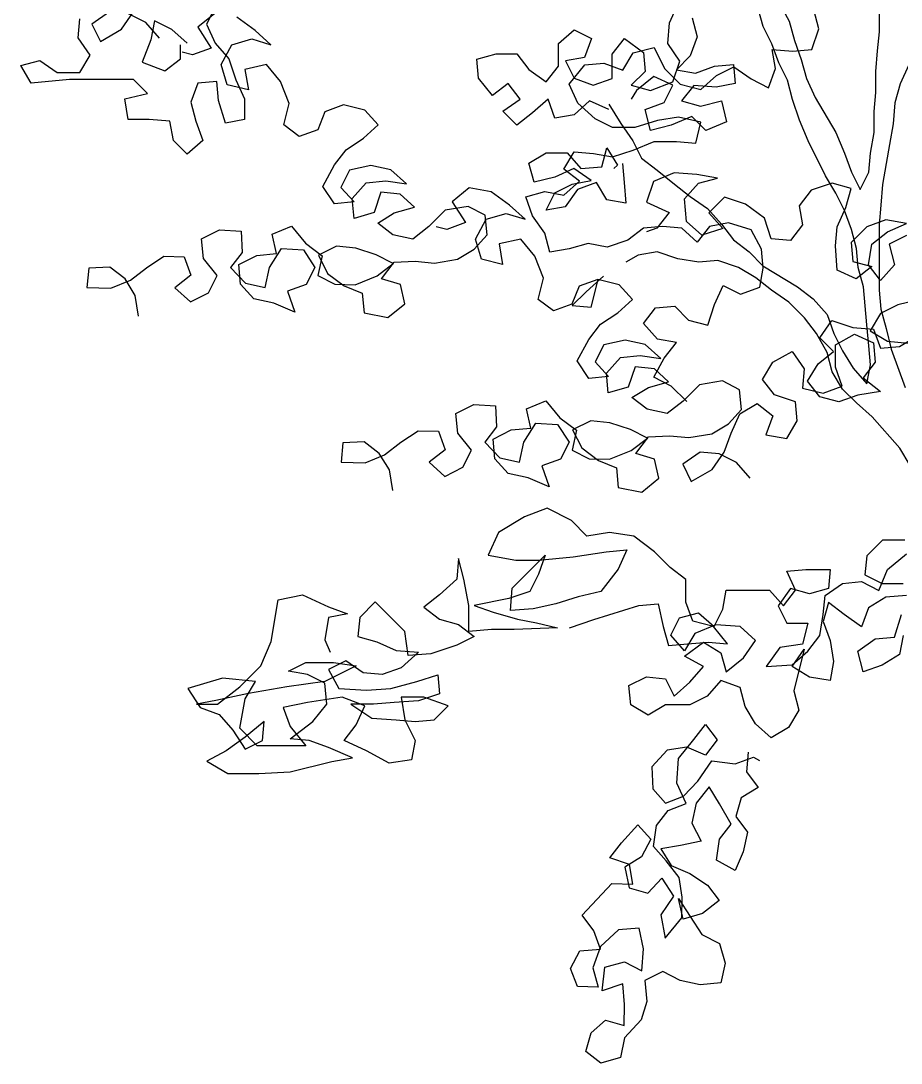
# Model space of a CAD drawing. Header units: inches. Extents: x 350994 to 353538, y 1581369 to 1583842.
# Drawn here: x 351255.399 to 351256.225, y 1583030.848 to 1583031.826 of the extents above; entities that cross this region are included whole.
import ezdxf

# ---------------------------------------------------------------- set-up
doc = ezdxf.new("R2010")
doc.units = ezdxf.units.IN
doc.header["$MEASUREMENT"] = 0
doc.linetypes.add('1', pattern=[0])
doc.layers.add('TREE', color=81, linetype='1')

# ---------------------------------------------------------------- blocks, each defined once
blk = doc.blocks.new('TREE_4')
at = {"color": 94}
for points in [[(-2320, 5744.7), (-2346, 5770.7), (-2374.9, 5785.2), (-2357.5, 5817), (-2337.2, 5843), (-2369, 5848.8), (-2392.1, 5874.9), (-2371.9, 5900.9), (-2340.1, 5903.7), (-2316.9, 5880.6), (-2285.1, 5871.9), (-2273.6, 5906.6), (-2259.1, 5938.4), (-2230.2, 5923.9), (-2198.4, 5935.4), (-2192.5, 5967.2), (-2195.4, 5999), (-2212.7, 6030.8), (-2250.3, 6042.4), (-2282.1, 6036.7), (-2302.4, 6010.7), (-2328.4, 6033.8), (-2360.2, 6036.8), (-2392, 6033.9), (-2418, 6013.7), (-2452.7, 6002.2), (-2484.5, 6008), (-2516.3, 5999.3), (-2548.1, 5993.6), (-2556.8, 6025.4), (-2577, 6054.3), (-2588.5, 6086.1), (-2556.7, 6094.8), (-2524.9, 6089), (-2498.9, 6112.1), (-2524.9, 6132.3), (-2507.5, 6161.2), (-2475.7, 6158.3), (-2443.9, 6152.5), (-2409.2, 6164), (-2374.5, 6178.4), (-2336.9, 6178.4), (-2305.1, 6175.5), (-2296.4, 6210.2), (-2334, 6218.9), (-2368.7, 6213.1), (-2406.3, 6201.6), (-2443.9, 6201.6), (-2472.8, 6216.1), (-2501.7, 6242.2), (-2516.1, 6274), (-2490, 6305.8), (-2458.2, 6308.6), (-2426.4, 6297), (-2409.1, 6325.9), (-2374.4, 6334.6), (-2357, 6299.9), (-2331, 6273.8), (-2296.4, 6265.1), (-2270.3, 6288.2), (-2241.4, 6302.7), (-2212.5, 6282.4), (-2183.6, 6267.9), (-2172, 6299.7), (-2177.7, 6331.5), (-2143.1, 6328.6), (-2111.2, 6331.4), (-2099.7, 6366.1), (-2108.3, 6397.9)], [(-1657.7, 5643.5), (-1680.8, 5669.6), (-1709.7, 5684)], [(-1741.5, 5687), (-1770.5, 5666.7), (-1756, 5637.8), (-1721.3, 5658), (-1701, 5686.9)], [(-2214.1, 5617.1), (-2237.2, 5643.1), (-2266.1, 5657.6), (-2297.9, 5660.5), (-2326.8, 5640.3), (-2312.4, 5611.4), (-2277.7, 5631.6), (-2257.4, 5660.5), (-2245.8, 5692.3), (-2231.3, 5724.1), (-2202.4, 5741.4), (-2176.4, 5721.1), (-2188, 5689.3), (-2153.3, 5683.5), (-2135.9, 5712.4), (-2138.8, 5744.2), (-2173.5, 5755.8), (-2193.7, 5781.8), (-2176.3, 5810.7), (-2144.5, 5828.1), (-2124.3, 5799.1), (-2127.2, 5767.3), (-2092.5, 5758.6), (-2060.7, 5770.2), (-2072.2, 5802), (-2072.2, 5839.6), (-2040.4, 5856.9), (-2008.6, 5842.4), (-2005.7, 5810.6), (-2026, 5784.6), (-1997.1, 5761.4), (-2034.7, 5755.7), (-2066.5, 5744.1), (-2098.3, 5752.8), (-2118.5, 5778.9), (-2101.1, 5807.8), (-2075.1, 5828), (-2098.2, 5851.1), (-2077.9, 5880), (-2043.3, 5868.4), (-2008.6, 5865.5), (-1997, 5833.7), (-1965.2, 5836.6), (-1936.3, 5853.9)], [(-1933.4, 5914.6), (-1968.1, 5906), (-1997, 5891.5), (-2014.4, 5862.6), (-1985.5, 5845.3), (-1950.8, 5842.3)], [(-1953.5, 6021.6), (-1982.4, 6007.2), (-1973.8, 5972.5), (-1996.9, 5946.5), (-2017.1, 5972.5), (-2011.3, 6007.2), (-1985.3, 6027.4), (-1953.5, 6041.8), (-1988.2, 6047.7), (-2020, 6036.1), (-2046, 6010.1), (-2043.2, 5978.3), (-2011.4, 5969.6), (-2037.4, 5949.4), (-2069.2, 5963.9), (-2072.1, 6004.4), (-2069.1, 6036.2), (-2054.6, 6068), (-2045.9, 6099.8), (-2077.7, 6108.5), (-2112.4, 6096.9), (-2132.7, 6070.9), (-2127, 6039.1), (-2147.2, 6013.1), (-2179, 6016), (-2190.6, 6050.7), (-2222.3, 6073.9), (-2257, 6085.5), (-2283.1, 6059.5), (-2260, 6033.4), (-2294.7, 6021.9), (-2320.7, 6045.1), (-2323.5, 6082.7), (-2300.4, 6108.7), (-2268.6, 6117.3), (-2303.2, 6123.1), (-2340.8, 6126), (-2375.5, 6111.6), (-2387.1, 6076.9), (-2349.6, 6059.6), (-2369.8, 6033.5), (-2387.2, 6027.8)], [(-1550.7, 5724.4), (-1579.6, 5666.6), (-1565.2, 5634.7), (-1542.1, 5608.7), (-1530.6, 5574), (-1516.1, 5542.2), (-1516.2, 5507.5), (-1548, 5501.7), (-1559.5, 5539.3), (-1562.4, 5571.1), (-1594.2, 5568.3), (-1605.8, 5536.5), (-1597.1, 5504.7), (-1585.6, 5472.9), (-1611.6, 5449.7), (-1634.7, 5472.9), (-1640.5, 5504.7), (-1675.2, 5507.6), (-1709.9, 5507.7), (-1715.6, 5542.4), (-1678, 5551), (-1701.2, 5574.2), (-1808.1, 5574.3), (-1871.7, 5568.5), (-1889.1, 5597.5), (-1857.3, 5606.1), (-1828.4, 5585.8), (-1790.8, 5585.8), (-1773.4, 5614.7), (-1793.6, 5643.6), (-1790.7, 5675.4)], [(-909, 5533), (-888.8, 5501.1), (-868.6, 5472.2), (-854.1, 5443.3), (-828.1, 5423), (-799.2, 5399.9), (-773.2, 5379.6), (-744.3, 5359.3), (-721.2, 5333.3), (-701, 5307.2), (-675, 5287), (-651.9, 5263.8), (-594.1, 5229.1), (-568.1, 5208.8), (-545, 5182.8), (-533.5, 5151), (-519, 5122), (-501.7, 5093.1), (-478.6, 5067.1), (-472.8, 5098.9), (-475.6, 5130.7), (-478.5, 5165.4), (-484.2, 5229), (-492.9, 5260.8), (-495.7, 5292.6), (-504.4, 5324.4), (-515.9, 5356.2), (-530.3, 5385.2), (-547.7, 5414.1), (-576.5, 5471.9), (-591, 5506.6), (-602.5, 5541.3), (-611.1, 5573.2), (-625.6, 5602.1), (-637.1, 5633.9), (-651.5, 5662.8), (-660.2, 5694.6)], [(-628.3, 5735.1), (-625.5, 5703.3), (-608.2, 5671.5), (-599.5, 5639.6), (-588, 5607.8), (-579.3, 5576), (-564.9, 5544.2), (-530.3, 5486.3), (-515.8, 5451.6), (-504.3, 5419.8), (-489.9, 5390.9), (-475.4, 5419.8), (-472.5, 5451.6), (-466.6, 5486.3), (-466.6, 5521), (-463.7, 5552.8), (-463.7, 5587.5), (-460.7, 5622.2), (-457.8, 5654), (-457.8, 5688.7), (-463.5, 5720.5), (-475.1, 5752.3), (-483.7, 5784.1), (-489.5, 5792.8)], [(-408.7, 5599), (-423.2, 5567.2), (-431.9, 5535.4), (-434.8, 5500.7), (-440.6, 5466), (-446.5, 5434.2), (-452.3, 5399.5), (-455.2, 5364.8), (-458.1, 5333), (-458.2, 5223.2), (-455.4, 5191.4), (-446.7, 5159.6), (-438.1, 5124.8), (-415, 5061.2)], [(-909, 5524.3), (-940.8, 5538.8), (-966.8, 5515.7), (-998.6, 5509.9), (-1010.2, 5541.7), (-1036.2, 5518.6), (-1062.2, 5498.4), (-1085.4, 5521.5), (-1056.4, 5541.8), (-1076.6, 5567.8), (-1102.7, 5547.6), (-1125.8, 5576.5), (-1128.6, 5608.3), (-1096.8, 5617), (-1062.1, 5616.9), (-1041.9, 5590.9), (-1013, 5570.6), (-992.8, 5596.6), (-992.7, 5634.2), (-966.7, 5657.3), (-937.8, 5642.8), (-949.4, 5611.1), (-981.2, 5605.3), (-966.8, 5576.4), (-935, 5564.8), (-903.2, 5576.3), (-903.1, 5616.8), (-882.9, 5642.8), (-851.1, 5619.6), (-848.2, 5587.8), (-871.4, 5564.7), (-839.6, 5556), (-802, 5570.4), (-790.4, 5605.1), (-810.6, 5634.1), (-807.7, 5668.8), (-793.2, 5700.5)], [(-770.1, 5677.4), (-761.4, 5645.6), (-773, 5613.8), (-796.2, 5590.7), (-764.4, 5584.9), (-732.5, 5596.4), (-700.7, 5599.3), (-697.9, 5567.5), (-729.7, 5561.7), (-767.3, 5564.6), (-787.5, 5538.6), (-755.7, 5529.9), (-721, 5538.6), (-712.4, 5503.9), (-747.1, 5489.4), (-770.2, 5512.6), (-804.9, 5498.2), (-839.6, 5489.5), (-848.3, 5524.2), (-816.4, 5535.8), (-802, 5564.7), (-833.8, 5579.1), (-862.7, 5556), (-871.4, 5541.6)], [(-1693, 5180.2), (-1698.6, 5214.5), (-1715.4, 5242.2), (-1740.7, 5261.6), (-1775.9, 5260), (-1779.2, 5227.8), (-1739, 5226.4), (-1706.5, 5240), (-1679.7, 5260.7), (-1650.5, 5279.9), (-1616.8, 5279.1), (-1605.6, 5248.1), (-1632.4, 5227.4), (-1606.1, 5204), (-1576, 5219.1), (-1561.5, 5247.6), (-1584.6, 5275.9), (-1587.8, 5308.7), (-1557.7, 5323.9), (-1521.6, 5321.6), (-1519.9, 5286.3), (-1539.3, 5261), (-1514.6, 5235.1), (-1481.6, 5227.9), (-1474.4, 5260.9), (-1454.3, 5292.7), (-1418.1, 5290.4), (-1399, 5261.2), (-1413.5, 5232.8), (-1444.5, 5221.6), (-1432.4, 5186.6), (-1467.3, 5201.8), (-1500.4, 5209), (-1522.6, 5233.3), (-1525.8, 5266.1), (-1495.7, 5281.3), (-1462.9, 5284.5), (-1470.1, 5316.4), (-1437.6, 5330), (-1414.4, 5301.7), (-1386.6, 5280.7), (-1393.8, 5247.7), (-1365.4, 5233.1), (-1331.7, 5232.4), (-1295.1, 5246.9), (-1268.4, 5267.6), (-1296.8, 5282.1), (-1330.8, 5293.3), (-1362.9, 5296.6), (-1393, 5281.4), (-1377.9, 5251.3), (-1350.1, 5230.3), (-1320.1, 5218.2), (-1316.9, 5185.4), (-1277.4, 5177.5), (-1249.1, 5200.7), (-1256.3, 5232.6), (-1287.8, 5242.3), (-1266.8, 5270), (-1231.6, 5271.7), (-1199.4, 5268.5), (-1161.1, 5275), (-1133.4, 5291.8), (-1111.5, 5315.6), (-1114.7, 5348.4), (-1143.2, 5362.9), (-1181.5, 5356.4), (-1208.9, 5329.2), (-1235.7, 5308.5), (-1268.8, 5315.7), (-1294.1, 5335.2), (-1266.4, 5351.9), (-1233, 5361.5), (-1256.8, 5383.4), (-1288.9, 5386.6), (-1300.1, 5352.6), (-1333.6, 5343), (-1336.8, 5375.8), (-1313.4, 5402.1), (-1280.6, 5405.3), (-1246, 5400.5), (-1272.2, 5423.9), (-1305.3, 5431.1), (-1341.2, 5423), (-1355.7, 5394.6), (-1333.5, 5370.3), (-1366.3, 5367.1), (-1385.4, 5396.3), (-1366.3, 5432), (-1346.8, 5457.4), (-1317.6, 5476.6), (-1293.3, 5498.8), (-1315.6, 5523.1), (-1351.1, 5531.9), (-1382.1, 5520.7), (-1394.2, 5490.7), (-1425.2, 5479.5), (-1450.5, 5499), (-1441.8, 5534.5), (-1456.3, 5571), (-1479.5, 5599.3), (-1515.4, 5591.2), (-1509.7, 5556.9), (-1545.2, 5565.6), (-1554.9, 5599.1), (-1537.2, 5632.4), (-1503.8, 5642), (-1472.2, 5632.4), (-1498.5, 5655.8), (-1528.7, 5678.3)], [(-1565.8, 5684.6), (-1594.1, 5661.5), (-1571.6, 5626.7), (-1602.6, 5615.6), (-1620.3, 5619.9)], [(-1611.5, 5634.8), (-1637.5, 5657.9), (-1666.4, 5672.4), (-1672.2, 5640.6), (-1686.7, 5603.1), (-1649.1, 5588.6), (-1623.1, 5608.8), (-1623, 5631.9)], [(-885.9, 5434.6), (-883.1, 5402.8), (-880.2, 5368.1), (-912, 5373.9), (-929.3, 5402.9), (-961.1, 5391.3), (-981.4, 5362.4), (-1013.2, 5356.7), (-998.7, 5385.6), (-969.8, 5400), (-938, 5405.8), (-966.9, 5426), (-998.7, 5411.6), (-1033.4, 5403), (-1042.1, 5434.8), (-1013.1, 5452.1), (-978.4, 5452.1), (-955.3, 5426), (-920.6, 5428.9), (-911.9, 5460.7), (-894.6, 5431.7), (-900.4, 5426)], [(-1269.1, 4889.2), (-1274.7, 4923.6), (-1291.5, 4951.3), (-1316.8, 4970.7), (-1352.1, 4969), (-1355.3, 4936.9), (-1315.1, 4935.4), (-1282.6, 4949.1), (-1255.8, 4969.8), (-1226.6, 4988.9), (-1192.9, 4988.2), (-1181.7, 4957.2), (-1208.5, 4936.4), (-1182.2, 4913), (-1152.1, 4928.2), (-1137.6, 4956.6), (-1160.7, 4984.9), (-1163.9, 5017.8), (-1133.8, 5032.9), (-1097.7, 5030.6), (-1096, 4995.4), (-1115.4, 4970), (-1090.7, 4944.1), (-1057.7, 4936.9), (-1050.5, 4970), (-1030.4, 5001.8), (-994.2, 4999.5), (-975.1, 4970.2), (-989.6, 4941.8), (-1020.6, 4930.6), (-1008.5, 4895.6), (-1043.4, 4910.8), (-1076.5, 4918), (-1098.7, 4942.3), (-1101.9, 4975.2), (-1071.8, 4990.3), (-1039, 4993.5), (-1046.2, 5025.5), (-1013.7, 5039.1), (-990.5, 5010.8), (-962.7, 4989.8), (-969.9, 4956.7), (-941.5, 4942.2), (-907.8, 4941.4), (-871.3, 4955.9), (-844.5, 4976.7), (-872.9, 4991.2), (-906.9, 5002.4), (-939, 5005.6), (-969.2, 4990.4), (-954, 4960.3), (-926.2, 4939.4), (-896.2, 4927.3), (-893, 4894.4), (-853.5, 4886.6), (-825.2, 4909.7), (-832.4, 4941.7), (-863.9, 4951.3), (-842.9, 4979.1), (-807.7, 4980.8), (-775.5, 4977.5), (-737.2, 4984.1), (-709.5, 5000.8), (-687.6, 5024.6), (-690.9, 5057.4), (-719.3, 5072), (-757.6, 5065.4), (-785, 5038.3), (-811.8, 5017.6), (-844.9, 5024.8), (-870.2, 5044.2), (-842.5, 5060.9), (-809.1, 5070.6), (-832.9, 5092.4), (-865.1, 5095.7), (-876.3, 5061.7), (-909.7, 5052.1), (-912.9, 5084.9), (-889.5, 5111.1), (-856.7, 5114.3), (-822.1, 5109.6), (-848.3, 5133), (-881.4, 5140.2), (-917.3, 5132.1), (-931.8, 5103.7), (-909.6, 5079.3), (-942.4, 5076.1), (-961.5, 5105.3), (-942.4, 5141.1), (-922.9, 5166.4), (-893.7, 5185.6), (-869.4, 5207.9), (-891.7, 5232.2), (-927.2, 5240.9), (-958.2, 5229.8), (-970.3, 5199.8), (-1001.3, 5188.6), (-1026.6, 5208), (-1017.9, 5243.5), (-1032.4, 5280.1), (-1055.6, 5308.4), (-1091.5, 5300.3), (-1085.8, 5265.9), (-1121.3, 5274.7), (-1131, 5308.1), (-1113.3, 5341.5), (-1079.9, 5351.1), (-1048.4, 5341.4), (-1074.6, 5364.9), (-1104.8, 5387.4), (-1141.9, 5393.7), (-1170.2, 5370.5), (-1147.7, 5335.8), (-1178.7, 5324.6), (-1196.4, 5329)], [(-406.4, 4931.1), (-423.8, 4960), (-470, 5012.1), (-496, 5035.3), (-519.1, 5058.4), (-536.4, 5087.4), (-545, 5119.2), (-562.4, 5151), (-582.6, 5177), (-608.6, 5203.1), (-637.5, 5223.3), (-663.5, 5243.6), (-692.4, 5261), (-727.1, 5272.6), (-758.9, 5269.7), (-793.6, 5275.5), (-828.2, 5287.1), (-860.1, 5281.4), (-880.3, 5269.8)], [(-917.9, 5246.7), (-946.8, 5220.7), (-970, 5197.6), (-938.2, 5194.7), (-926.6, 5240.9)], [(-974.3, 4660.3), (-933.8, 4674.7), (-858.6, 4697.7), (-826.8, 4700.6), (-818.2, 4663), (-809.5, 4631.2), (-777.7, 4634.1), (-743, 4636.9), (-711.2, 4634), (-734.3, 4662.9), (-769, 4671.6), (-780.5, 4703.5), (-780.5, 4741), (-806.5, 4761.3), (-832.5, 4787.4), (-867.2, 4813.4), (-907.7, 4819.2), (-945.3, 4813.5), (-971.2, 4839.5), (-1011.7, 4859.8), (-1049.3, 4845.4), (-1092.7, 4819.4), (-1110.1, 4781.8), (-1063.8, 4773.1), (-1026.2, 4773.1), (-968.4, 4778.8), (-913.5, 4787.4), (-878.8, 4790.3), (-893.3, 4758.5), (-922.2, 4720.9), (-959.8, 4712.3), (-997.4, 4700.8), (-1035, 4692.1), (-1072.6, 4689.3), (-1069.7, 4726.9), (-1014.7, 4781.7), (-1026.3, 4749.9), (-1040.7, 4721), (-1075.5, 4709.5), (-1133.3, 4698), (-1101.5, 4686.4), (-1061, 4674.8), (-1029.2, 4669), (-994.5, 4660.3), (-1066.8, 4657.5), (-1104.4, 4657.5), (-1142, 4654.6), (-1142, 4698), (-1150.6, 4741.4), (-1159.2, 4776.1), (-1162.2, 4741.4), (-1191.1, 4715.4), (-1217.1, 4695.2), (-1191.1, 4674.9), (-1159.3, 4666.2), (-1133.3, 4646), (-1162.3, 4631.5), (-1205.6, 4617.1), (-1243.2, 4614.2), (-1249, 4654.7), (-1298.1, 4703.9), (-1324.1, 4677.9), (-1327.1, 4646.1), (-1295.3, 4637.4), (-1263.5, 4622.9), (-1225.9, 4620), (-1254.8, 4594), (-1286.6, 4582.5), (-1318.4, 4585.4), (-1347.3, 4605.7), (-1376.3, 4591.2), (-1358.9, 4559.4), (-1312.7, 4556.5), (-1272.2, 4559.3), (-1228.8, 4570.9), (-1194.1, 4582.4), (-1191.3, 4550.6), (-1226, 4539.1), (-1266.4, 4536.2), (-1301.1, 4533.3), (-1338.7, 4533.4), (-1304, 4510.2), (-1263.6, 4507.3), (-1231.8, 4504.4), (-1200, 4507.2), (-1176.8, 4530.3), (-1217.3, 4544.8), (-1254.9, 4544.9), (-1249.1, 4507.3), (-1231.8, 4472.6), (-1237.6, 4440.8), (-1275.2, 4435), (-1312.8, 4455.3), (-1350.3, 4472.7), (-1330.1, 4498.7), (-1315.6, 4530.5), (-1353.2, 4545), (-1411, 4536.3), (-1451.5, 4527.7), (-1440, 4495.9), (-1414, 4464.1), (-1494.9, 4464.1), (-1523.8, 4493.1), (-1515.1, 4542.2), (-1497.7, 4571.1), (-1552.6, 4576.9), (-1610.5, 4559.6), (-1590.3, 4527.8), (-1558.5, 4516.2), (-1535.4, 4490.2), (-1515.2, 4458.4), (-1486.2, 4472.8), (-1483.3, 4504.6), (-1515.1, 4478.6), (-1547, 4455.5), (-1578.8, 4438.2), (-1544.1, 4417.9), (-1492.1, 4417.9), (-1440, 4420.7), (-1370.6, 4438), (-1335.9, 4443.7), (-1376.4, 4461.1), (-1408.2, 4472.7), (-1440, 4475.6), (-1402.4, 4504.5), (-1379.2, 4533.4), (-1382.1, 4568.1), (-1411, 4582.6), (-1442.8, 4588.4), (-1413.8, 4602.8), (-1367.6, 4602.8), (-1330, 4597), (-1382.1, 4571), (-1445.7, 4562.4), (-1509.3, 4550.9), (-1564.2, 4539.4), (-1596, 4533.6), (-1561.4, 4533.6), (-1523.7, 4562.5), (-1489, 4597.1), (-1471.6, 4637.6), (-1460, 4707), (-1419.5, 4715.6), (-1376.2, 4695.3), (-1344.4, 4683.7), (-1376.2, 4678), (-1382, 4640.4), (-1373.3, 4620.1)], [(-418.3, 4647.8), (-424.1, 4616), (-453, 4598.6), (-484.8, 4587.1), (-493.5, 4621.8), (-464.5, 4642), (-432.7, 4644.9), (-421.1, 4682.5)], [(-412.4, 4714.3), (-447.1, 4711.4), (-476, 4694.1), (-487.6, 4662.3), (-516.5, 4682.6), (-542.5, 4702.8), (-551.2, 4671), (-539.7, 4639.2), (-534, 4604.5), (-539.8, 4572.7), (-574.5, 4578.5), (-603.4, 4595.9), (-583.1, 4624.8), (-600.5, 4555.4), (-591.9, 4523.6), (-609.2, 4494.7), (-638.2, 4477.4), (-664.2, 4500.5), (-681.5, 4529.5), (-690.1, 4561.3), (-721.9, 4572.9), (-745.1, 4546.9), (-774, 4532.4), (-814.5, 4532.5), (-843.4, 4515.2), (-872.3, 4532.5), (-875.2, 4564.3), (-846.2, 4578.8), (-814.4, 4575.8), (-800, 4546.9), (-774, 4570), (-750.8, 4596), (-782.6, 4613.4), (-750.8, 4636.5), (-721.9, 4619.1), (-713.2, 4587.3), (-684.3, 4610.4), (-664, 4639.3), (-690, 4662.5), (-730.5, 4665.4), (-765.2, 4651), (-782.6, 4622.1), (-805.7, 4648.1), (-791.2, 4677), (-759.4, 4685.7), (-733.4, 4662.5), (-718.9, 4691.4), (-713.1, 4723.2), (-640.8, 4723.1), (-617.7, 4697.1), (-597.5, 4723.1), (-611.9, 4754.9), (-580.1, 4757.8), (-539.6, 4757.7), (-542.5, 4725.9), (-574.3, 4717.3), (-606.1, 4726), (-626.4, 4697.1), (-612, 4668.2), (-577.3, 4668.2), (-586, 4633.5), (-623.6, 4627.7), (-646.7, 4595.9), (-603.4, 4598.8), (-577.3, 4621.9), (-557, 4647.9), (-551.2, 4682.6), (-548.3, 4714.4), (-519.4, 4734.6), (-487.6, 4737.5), (-458.7, 4723), (-444.2, 4757.7), (-412.4, 4783.7)], [(-415.2, 4806.8), (-452.8, 4806.8), (-478.9, 4780.8), (-481.8, 4749), (-452.9, 4734.5), (-418.2, 4734.5)], [(-676.3, 4453.1), (-679.2, 4420.3), (-659.9, 4394.4), (-687.9, 4377), (-697, 4346), (-677.7, 4320.1), (-684.7, 4287.1), (-698, 4256), (-729.2, 4273.3), (-724.3, 4308.2), (-704.8, 4333.5), (-724.4, 4367.5), (-741.7, 4395.6), (-763.3, 4368.2), (-770.3, 4335.2), (-754.9, 4305.1), (-789.4, 4297.7), (-822, 4292.5), (-804.6, 4264.5), (-773.5, 4251.2), (-744.2, 4231.8), (-724.8, 4205.9), (-752.7, 4184.5), (-785.1, 4175.1), (-792.5, 4209.7), (-753.5, 4149.7), (-724.3, 4134.3), (-715, 4101.9), (-722, 4068.9), (-756.7, 4065.7), (-789.7, 4072.7), (-818.9, 4088), (-849, 4072.6), (-845.7, 4038), (-854.9, 4007), (-882.5, 3977.4), (-889.5, 3944.4), (-921.9, 3935.1), (-947.1, 3954.6), (-938, 3985.6), (-914.2, 4006.9), (-883.2, 3997.8), (-882.4, 4032.6), (-885.6, 4067.3), (-920, 4055.8), (-915.2, 4094.9), (-882.8, 4104.2), (-853.7, 4088.9), (-850.9, 4125.8), (-858.2, 4160.3), (-892.9, 4157), (-922.6, 4129.4), (-935.7, 4094.1), (-926.4, 4061.7), (-961.2, 4062.6), (-972.5, 4092.8), (-957.1, 4122), (-922.5, 4125.3), (-933.8, 4155.6), (-953.1, 4181.5), (-903.8, 4234.4), (-869, 4233.6), (-874.2, 4266.1), (-907.4, 4277.2), (-887.8, 4302.4), (-860.2, 4332.1), (-838.9, 4308.3), (-854.2, 4279.1), (-882.3, 4261.7), (-874.9, 4227.2), (-843.9, 4218.1), (-820.3, 4243.5), (-800.8, 4213.5), (-822.2, 4182), (-814.7, 4143.4), (-787.2, 4177.1), (-786.4, 4211.9), (-791.6, 4244.5), (-813.1, 4272.4), (-834.4, 4296.1), (-829.5, 4331.1), (-809.9, 4356.3), (-779.6, 4367.6), (-795.2, 4401.9), (-792.5, 4442.9), (-767, 4474.5), (-747.5, 4499.7), (-728.1, 4473.8), (-747.7, 4448.5), (-778.9, 4461.8), (-811.4, 4456.5), (-837, 4429), (-835.7, 4392.3), (-814.4, 4368.5), (-784.1, 4379.8), (-760.5, 4405.1), (-737.1, 4438.7), (-698.1, 4433.9), (-667.8, 4445.2), (-657.4, 4439.5)]]:
    blk.add_lwpolyline(points, dxfattribs=at)

msp = doc.modelspace()

# ---------------------------------------------------------------- block references
at = {"layer": 'TREE', "lineweight": 5, "xscale": 0.0005632341344607994, "yscale": 0.0005632341490127146, "zscale": 0.0005632341444477617}
for p in [(351256.46274, 1583028.63115), (351257.33075, 1583028.23286)]:
    msp.add_blockref('TREE_4', p, dxfattribs=at)

doc.saveas('drawing.dxf')
